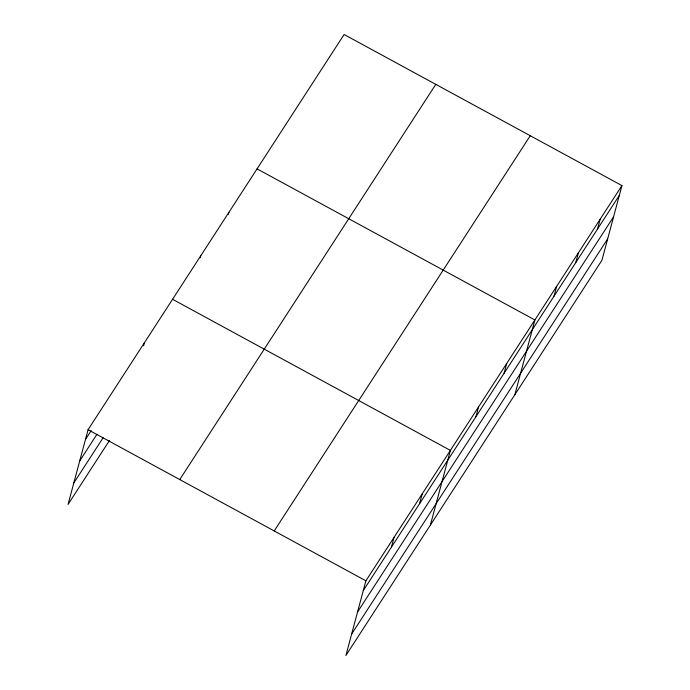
<?xml version="1.0" encoding="UTF-8"?>
<svg xmlns="http://www.w3.org/2000/svg" width="690" height="690" viewBox="0 0 690 690"><rect width="100%" height="100%" fill="white"/><g stroke="black" fill="none" stroke-linecap="round" stroke-linejoin="round"><path stroke-width="1.03" d="M621.94 185.593L365.898 580.808L345.888 655.5L601.922 260.294L621.94 185.593L344.112 34.5L88.079 429.706L68.06 504.407L109.451 440.522M143.615 345.707L144.408 342.766M200.212 257.775L200.738 255.818M228.373 214.305L228.899 212.347M391.437 547.136L394.068 537.329M419.598 503.666L422.228 493.859M430.379 525.081L450.389 450.389L172.569 299.288M475.928 416.717L478.558 406.91M504.097 373.247L506.719 363.44M514.869 394.663L534.888 319.97L257.06 168.869M554.018 296.183L556.649 286.376M575.779 262.588L578.41 252.781M597.549 228.994L600.171 219.187M85.448 439.513L91.201 430.638M79.712 460.929L96.954 434.312M73.804 482.991L103.112 437.745M179.762 479.567L435.795 84.361M274.215 530.946L530.256 135.732M363.276 590.606L619.309 195.399M357.532 612.021L613.574 216.815M351.624 634.084L607.657 238.878M88.079 429.706L365.898 580.808"/></g></svg>
